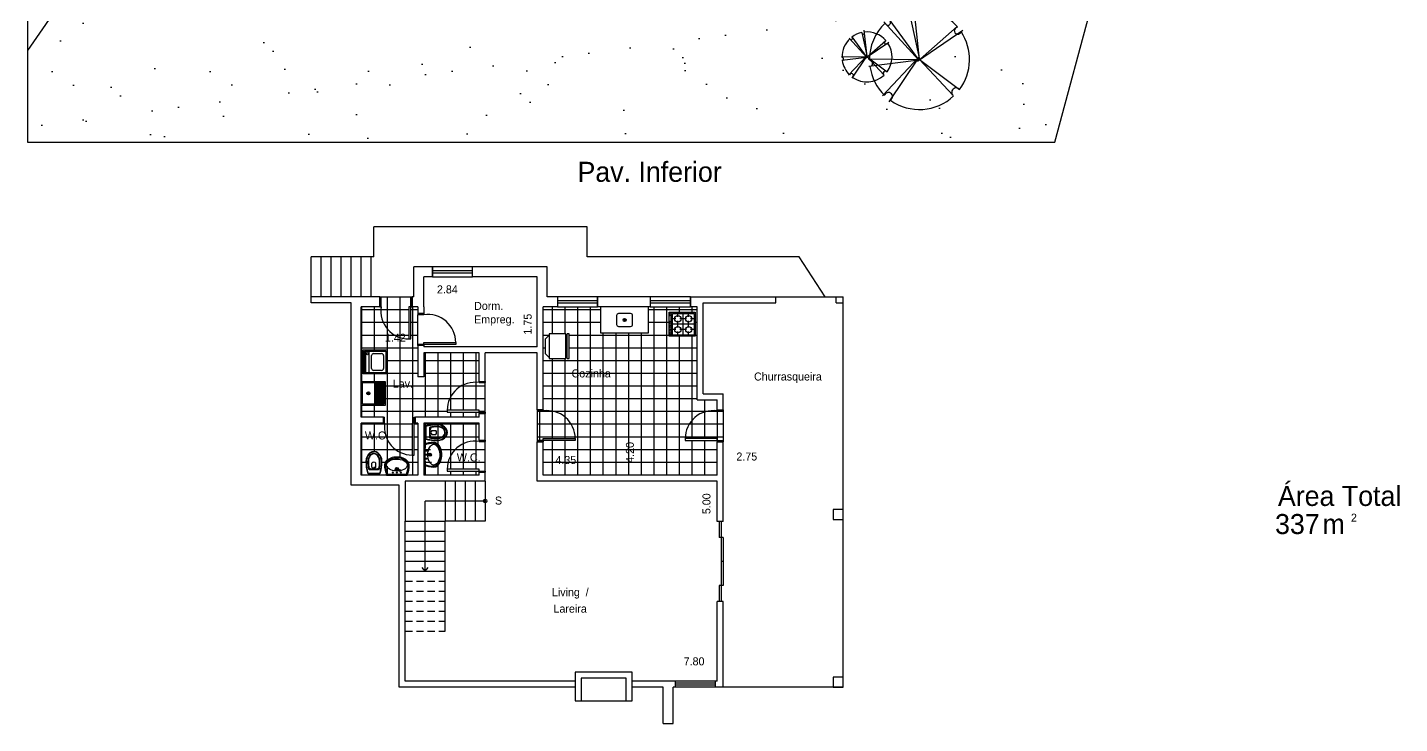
# Model space of a CAD drawing. Extents: x 3.5 to 37.8, y 0.9 to 50.5.
# Drawn here: x 3.54 to 37.84, y 0.91 to 18.3 of the extents above; entities that cross this region are included whole.
import ezdxf

# ---------------------------------------------------------------- set-up
doc = ezdxf.new("R2010")
doc.units = 0
doc.linetypes.add('ACAD_ISO02W100', pattern=[15, 12, -3])
doc.layers.get('0').update_dxf_attribs({"linetype": 'CONTINUOUS'})
doc.layers.get('DEFPOINTS').update_dxf_attribs({"linetype": 'CONTINUOUS'})
for name, color, linetype in [('ARV', 3, 'CONTINUOUS'), ('BLOCO', 5, 'CONTINUOUS'), ('BLOCOS', 5, 'CONTINUOUS'), ('CINZA', 8, 'CONTINUOUS'), ('HACHURA', 1, 'CONTINUOUS'), ('JARDIM', 3, 'CONTINUOUS'), ('PAREDE', 7, 'CONTINUOUS'), ('PONTILHADO', 8, 'ACAD_ISO02W100')]:
    doc.layers.add(name, color=color, linetype=linetype)
doc.styles.add('PADRÃO', font='', dxfattribs={"height": 0.2})
doc.styles.get('PADRÃO').set_extended_font_data('AvantGarde Bk BT')
doc.dimstyles.new('PADRÃOS', dxfattribs={"dimtxt": 0.15, "dimasz": 0.1, "dimexe": 1.25, "dimexo": 0.625, "dimgap": 0.1, "dimtad": 0, "dimjust": 1, "dimzin": 1, "dimdsep": 46, "dimtxsty": 'PADRÃO', "dimcen": 2.5, "dimse1": 1, "dimse2": 1, "dimsd1": 1, "dimsd2": 1, "dimclrt": 1, "dimadec": 0, "dimazin": 0, "dimtfac": 1, "dimtdec": 4, "dimtmove": 0, "dimatfit": 3, "dimfxl": 1, "dimtolj": 1, "dimtzin": 0, "dimarcsym": 0})
pattern_1 = [(0, (-127.47962, -120.51274), (0, 0.3175), []), (90, (-127.47962, -120.51274), (-0.3175, 2e-17), [])]

# ---------------------------------------------------------------- blocks, each defined once
blk = doc.blocks.new('J1')
at = {"layer": 'BLOCO'}
for p, q in [((0, 0.25), (0, 0)), ((1, 0.25), (0, 0.25)), ((1, 0.15), (0, 0.15)), ((0, 0.1), (1, 0.1)), ((0, 0), (1, 0)), ((1, 0), (1, 0.25))]:
    blk.add_line(p, q, dxfattribs=at)
blk = doc.blocks.new('P80E25')
at = {"layer": 'BLOCO', "ltscale": 0.015}
for p, q in [((0.03, 0.25), (0, 0.25)), ((0, 0.25), (0, 0)), ((0.8, 0), (0, 0)), ((0.03, 0.25), (0.03, 0)), ((0.8, 0.25), (0.77, 0.25)), ((0.77, 0.25), (0.77, 0)), ((0.8, 0.25), (0.8, 0))]:
    blk.add_line(p, q, dxfattribs=at)
at = {"layer": 'BLOCO'}
blk.add_lwpolyline([(0.03, 0.25), (0.08, 0.25), (0.08, 1.05), (0.03, 1.05)], close=True, dxfattribs=at)
at = {"layer": 'BLOCO', "ltscale": 0.015}
blk.add_arc((0.08, 0.352), 0.698, 351.5555, 90, dxfattribs=at)
blk = doc.blocks.new('P80D15')
at = {"layer": 'BLOCO', "ltscale": 0.015}
for p, q in [((0, 0.15), (0, 0)), ((0, 0.15), (0.03, 0.15)), ((0, 0), (0.03, 0)), ((0.03, 0.15), (0.03, 0)), ((0.77, 0.15), (0.77, 0)), ((0.77, 0.15), (0.8, 0.15)), ((0.77, 0), (0.8, 0)), ((0.8, 0.15), (0.8, 0))]:
    blk.add_line(p, q, dxfattribs=at)
at = {"layer": 'BLOCO'}
blk.add_lwpolyline([(0.77, 0.15), (0.72, 0.15), (0.72, 0.95), (0.77, 0.95)], close=True, dxfattribs=at)
at = {"layer": 'BLOCO', "ltscale": 0.015}
blk.add_arc((0.72, 0.252), 0.698, 90, 188.4445, dxfattribs=at)
blk = doc.blocks.new('P80E15')
at = {"layer": 'BLOCO', "ltscale": 0.015}
for p, q in [((0.03, 0.15), (0, 0.15)), ((0, 0.15), (0, 0)), ((0.03, 0), (0, 0)), ((0.03, 0.15), (0.03, 0)), ((0.8, 0.15), (0.77, 0.15)), ((0.77, 0.15), (0.77, 0)), ((0.8, 0), (0.77, 0)), ((0.8, 0.15), (0.8, 0))]:
    blk.add_line(p, q, dxfattribs=at)
at = {"layer": 'BLOCO'}
blk.add_lwpolyline([(0.03, 0.15), (0.08, 0.15), (0.08, 0.95), (0.03, 0.95)], close=True, dxfattribs=at)
at = {"layer": 'BLOCO', "ltscale": 0.015}
blk.add_arc((0.08, 0.252), 0.698, 351.5555, 90, dxfattribs=at)
blk = doc.blocks.new('VASOSAN')
at = {"layer": 'BLOCOS'}
for p, q in [((-0.145, 0.05), (0.145, 0.05)), ((-0.145, 0.04), (0.145, 0.04)), ((-0.116, 0.15), (0.116, 0.15)), ((-0.116, 0.14), (0.116, 0.14)), ((-0.05, 0.2), (-0.05, 0.3)), ((0.05, 0.2), (0.05, 0.3))]:
    blk.add_line(p, q, dxfattribs=at)
for centre, radius, start, end in [((-0.145, 0.06), 0.02, 195.5363, 270), ((-0.145, 0.06), 0.01, 195.5347, 270), ((-0.116, 0.16), 0.02, 189.3868, 270), ((-0.116, 0.16), 0.01, 189.3844, 270), ((0, 0.25), 0.0707, 44.9896, 134.9689), ((0, 0.25), 0.0707, 225.0311, 315.0104), ((0.116, 0.16), 0.01, 270, 350.5759), ((0.116, 0.16), 0.02, 270, 350.5771), ((0.145, 0.06), 0.01, 270, 344.4831), ((0.145, 0.06), 0.02, 270, 344.4637)]:
    blk.add_arc(centre, radius, start, end, dxfattribs=at)
for centre, major_axis, ratio, start_param, end_param in [((0, 0.34), (0, 0.25), 0.8, 4.712389, 7.853982), ((0, 0.34), (0, 0.5), 0.4, 1.570796, 2.178171), ((0, 0.2), (-0.132, 0), 0.380108, 0, 3.141593), ((0, 0.34), (0, 0.5), 0.4, 4.105014, 4.712389)]:
    blk.add_ellipse(centre, major_axis=major_axis, ratio=ratio, start_param=start_param, end_param=end_param, dxfattribs=at)
for points, knots in [([(0.19, 0.34), (0.19, 0.385), (0.18, 0.43), (0.128, 0.535), (0.067, 0.577), (-0.056, 0.582), (-0.118, 0.544), (-0.177, 0.44), (-0.19, 0.39), (-0.19, 0.34)], [4.712389, 4.712389, 4.712389, 4.712389, 5.268705, 5.268705, 6.251972, 6.251972, 7.235239, 7.235239, 7.853982, 7.853982, 7.853982, 7.853982]), ([(0.15, 0.34), (0.15, 0.379), (0.141, 0.418), (0.098, 0.505), (0.052, 0.537), (-0.036, 0.543), (-0.083, 0.519), (-0.137, 0.434), (-0.15, 0.387), (-0.15, 0.34)], [4.712389, 4.712389, 4.712389, 4.712389, 5.267304, 5.267304, 6.225165, 6.225165, 7.183027, 7.183027, 7.853982, 7.853982, 7.853982, 7.853982]), ([(0.14, 0.34), (0.14, 0.377), (0.131, 0.415), (0.086, 0.506), (0.035, 0.535), (-0.049, 0.525), (-0.088, 0.498), (-0.13, 0.419), (-0.14, 0.379), (-0.14, 0.34)], [4.712389, 4.712389, 4.712389, 4.712389, 5.266985, 5.266985, 6.376176, 6.376176, 7.268653, 7.268653, 7.853982, 7.853982, 7.853982, 7.853982]), ([(-0.19, 0.34), (-0.19, 0.263), (-0.183, 0.186), (-0.165, 0.096), (-0.16, 0.076), (-0.155, 0.057)], [1.5707963, 1.5707963, 1.5707963, 1.5707963, 2.0374558, 2.0374558, 2.1781714, 2.1781714, 2.1781714, 2.1781714]), ([(0.126, 0.158), (0.13, 0.188), (0.134, 0.22), (0.139, 0.281), (0.14, 0.31), (0.14, 0.34)], [4.3194242, 4.3194242, 4.3194242, 4.3194242, 4.5261468, 4.5261468, 4.712389, 4.712389, 4.712389, 4.712389]), ([(0.135, 0.157), (0.141, 0.188), (0.145, 0.222), (0.149, 0.283), (0.15, 0.312), (0.15, 0.34)], [4.3194149, 4.3194149, 4.3194149, 4.3194149, 4.5352774, 4.5352774, 4.712389, 4.712389, 4.712389, 4.712389]), ([(0.155, 0.057), (0.171, 0.118), (0.183, 0.188), (0.189, 0.287), (0.19, 0.314), (0.19, 0.34)], [4.1050166, 4.1050166, 4.1050166, 4.1050166, 4.5531772, 4.5531772, 4.712389, 4.712389, 4.712389, 4.712389])]:
    blk.add_open_spline(points, degree=3, knots=knots, dxfattribs=at)
for points in [[(-0.15, 0.34), (-0.15, 0.277), (-0.145, 0.214), (-0.135, 0.157)], [(-0.14, 0.34), (-0.14, 0.278), (-0.135, 0.215), (-0.126, 0.158)]]:
    blk.add_open_spline(points, degree=3, dxfattribs=at)
blk = doc.blocks.new('LAVAT')
at = {"layer": 'BLOCOS'}
for p, q in [((-0.257, 0), (0.257, 0)), ((-0.241, 0.025), (0.241, 0.025))]:
    blk.add_line(p, q, dxfattribs=at)
for centre, radius in [((-0.1, 0.065), 0.015), ((0, 0.15), 0.04), ((0, 0.15), 0.02), ((0, 0.065), 0.015), ((0.1, 0.065), 0.015)]:
    blk.add_circle(centre, radius, dxfattribs=at)
for centre, radius, start, end in [((0.31, 0.25), 0.62, 180, 203.78), ((0.31, 0.25), 0.595, 180, 202.2114), ((-0.31, 0.25), 0.595, 337.7886, 360), ((-0.31, 0.25), 0.62, 336.22, 0)]:
    blk.add_arc(centre, radius, start, end, dxfattribs=at)
blk.add_ellipse((0, 0.25), major_axis=(0.31, 0), ratio=0.645161, start_param=0, end_param=3.141593, dxfattribs=at)
for points, knots in [([(0.285, 0.25), (0.285, 0.3), (0.245, 0.354), (0.101, 0.423), (0, 0.434), (-0.174, 0.399), (-0.244, 0.353), (-0.28, 0.286), (-0.285, 0.268), (-0.285, 0.25)], [0, 0, 0, 0, 0.936148, 0.936148, 1.872296, 1.872296, 2.808445, 2.808445, 3.139385, 3.139385, 3.139385, 3.139385]), ([(0.26, 0.25), (0.26, 0.278), (0.242, 0.313), (0.164, 0.37), (0.103, 0.392), (-0.029, 0.404), (-0.098, 0.394), (-0.203, 0.348), (-0.24, 0.314), (-0.266, 0.253), (-0.263, 0.224), (-0.216, 0.162), (-0.168, 0.131), (-0.048, 0.098), (0.023, 0.096), (0.148, 0.123), (0.201, 0.15), (0.251, 0.205), (0.26, 0.229), (0.26, 0.25)], [0, 0, 0, 0, 0.718092, 0.718092, 1.436184, 1.436184, 2.154275, 2.154275, 2.872367, 2.872367, 3.590459, 3.590459, 4.308551, 4.308551, 5.026643, 5.026643, 5.744734, 5.744734, 6.283185, 6.283185, 6.283185, 6.283185])]:
    blk.add_open_spline(points, degree=3, knots=knots, dxfattribs=at)
blk = doc.blocks.new('FOGÃO4B')
at = {"layer": 'BLOCOS'}
for p, q in [((-0.3, 0.7), (0.3, 0.7)), ((-0.3, 0.05), (-0.3, 0.7)), ((0.3, 0.7), (0.3, 0.05)), ((-0.3, 0.65), (0.3, 0.65)), ((-0.27, 0.62), (0.27, 0.62)), ((-0.27, 0.08), (-0.27, 0.62)), ((-0.27, 0.485), (-0.185, 0.485)), ((-0.27, 0.35), (0.27, 0.35)), ((-0.135, 0.535), (-0.135, 0.62)), ((-0.135, 0.265), (-0.135, 0.435)), ((-0.085, 0.485), (0.085, 0.485)), ((0, 0.08), (0, 0.62)), ((0.135, 0.535), (0.135, 0.62)), ((0.135, 0.265), (0.135, 0.435)), ((0.185, 0.485), (0.27, 0.485)), ((0.27, 0.62), (0.27, 0.08)), ((0.3, 0.05), (-0.3, 0.05)), ((-0.27, 0.215), (-0.185, 0.215)), ((0.27, 0.08), (-0.27, 0.08)), ((-0.135, 0.08), (-0.135, 0.165)), ((-0.085, 0.215), (0.085, 0.215)), ((0.135, 0.08), (0.135, 0.165)), ((0.185, 0.215), (0.27, 0.215))]:
    blk.add_line(p, q, dxfattribs=at)
for centre in [(-0.135, 0.485), (0.135, 0.485), (-0.135, 0.215), (0.135, 0.215)]:
    blk.add_circle(centre, 0.08, dxfattribs=at)
for centre in [(-0.24, 0.675), (-0.144, 0.675), (-0.048, 0.675), (0.048, 0.675), (0.24, 0.675)]:
    blk.add_ellipse(centre, major_axis=(-0.03, 0), ratio=0.5, dxfattribs=at)
blk = doc.blocks.new('GELAD')
at = {"layer": 'BLOCOS'}
for p, q in [((0.31, 0.65), (-0.31, 0.65)), ((-0.31, 0.65), (-0.31, 0.6)), ((0.31, 0.6), (-0.31, 0.6)), ((0.31, 0.57), (-0.31, 0.57)), ((-0.31, 0.57), (-0.31, 0.15)), ((-0.28, 0.6), (-0.28, 0.57)), ((0.28, 0.57), (0.28, 0.6)), ((0.31, 0.6), (0.31, 0.65)), ((0.31, 0.15), (0.31, 0.57)), ((-0.31, 0.15), (0.31, 0.15)), ((-0.18, 0.05), (-0.28, 0.15)), ((-0.18, 0.05), (0.18, 0.05)), ((0.18, 0.05), (0.28, 0.15))]:
    blk.add_line(p, q, dxfattribs=at)
blk = doc.blocks.new('PIA')
at = {"layer": 'BLOCOS'}
blk.add_lwpolyline([(-0.6, 0), (0.6, 0), (0.6, 0.65), (-0.6, 0.65)], close=True, dxfattribs=at)
blk.add_lwpolyline([(-0.15, 0.165), (0.15, 0.165, 0.414214), (0.2, 0.215), (0.2, 0.435, 0.414214), (0.15, 0.485), (-0.15, 0.485, 0.414214), (-0.2, 0.435), (-0.2, 0.215, 0.414214)], format="xyb", close=True, dxfattribs=at)
for radius in [0.04, 0.02]:
    blk.add_circle((0, 0.325), radius, dxfattribs=at)
blk = doc.blocks.new('TANQUE')
at = {"layer": 'BLOCOS'}
for p, q in [((-0.3, 0.6), (0.3, 0.6)), ((-0.3, 0), (-0.3, 0.6)), ((-0.27, 0.57), (0.27, 0.57)), ((-0.27, 0.03), (-0.27, 0.57)), ((-0.27, 0.54), (0.27, 0.54)), ((-0.27, 0.51), (0.27, 0.51)), ((-0.27, 0.48), (0.27, 0.48)), ((-0.27, 0.45), (0.27, 0.45)), ((-0.27, 0.42), (0.27, 0.42)), ((-0.27, 0.39), (0.27, 0.39)), ((-0.27, 0.36), (0.27, 0.36)), ((0.27, 0.57), (0.27, 0.03)), ((0.3, 0.6), (0.3, 0)), ((0.3, 0), (-0.3, 0)), ((-0.27, 0.33), (0.27, 0.33)), ((0.27, 0.03), (-0.27, 0.03))]:
    blk.add_line(p, q, dxfattribs=at)
for radius in [0.04, 0.02]:
    blk.add_circle((0, 0.18), radius, dxfattribs=at)
blk = doc.blocks.new('MÁQUINA')
at = {"layer": 'BLOCOS'}
for p, q in [((-0.3, 0.65), (0.3, 0.65)), ((-0.3, 0.05), (-0.3, 0.65)), ((-0.27, 0.62), (0.27, 0.62)), ((-0.27, 0.08), (-0.27, 0.62)), ((-0.21, 0.31), (-0.21, 0.51)), ((-0.16, 0.56), (0.16, 0.56)), ((0.21, 0.51), (0.21, 0.31)), ((0.27, 0.62), (0.27, 0.08)), ((0.3, 0.65), (0.3, 0.05)), ((0.3, 0.05), (-0.3, 0.05)), ((0.27, 0.2), (-0.27, 0.2)), ((0.27, 0.12), (-0.27, 0.12)), ((0.27, 0.08), (-0.27, 0.08)), ((0.16, 0.26), (-0.16, 0.26))]:
    blk.add_line(p, q, dxfattribs=at)
for centre, start, end in [((-0.16, 0.51), 90, 180), ((0.16, 0.51), 360, 90), ((-0.16, 0.31), 180, 270), ((0.16, 0.31), 270, 360)]:
    blk.add_arc(centre, 0.05, start, end, dxfattribs=at)
blk.add_ellipse((-0.208, 0.161), major_axis=(-0.0301, 0), ratio=0.716981, dxfattribs=at)
blk = doc.blocks.new('*D54')
at = {"layer": 'DEFPOINTS', "color": 0, "linetype": 'ByBlock', "ltscale": 0.015}
for p in [(140.928, 132.578), (143.763, 132.578), (143.763, 132.266)]:
    blk.add_point(p, dxfattribs=at)
at = {"color": 1, "linetype": 'ByBlock', "ltscale": 0.015, "insert": (141.517, 132.266), "char_height": 0.2, "attachment_point": 5, "style": 'PADRÃO'}
blk.add_mtext('\\A1;2.84', dxfattribs=at)
blk = doc.blocks.new('*D55')
at = {"layer": 'DEFPOINTS', "color": 0, "linetype": 'ByBlock', "ltscale": 0.015}
for p in [(143.526, 132.578), (143.763, 132.578), (143.763, 130.828)]:
    blk.add_point(p, dxfattribs=at)
at = {"color": 1, "linetype": 'ByBlock', "ltscale": 0.015, "insert": (143.526, 131.4), "char_height": 0.2, "attachment_point": 5, "rotation": 90, "style": 'PADRÃO'}
blk.add_mtext('\\A1;1.75', dxfattribs=at)
blk = doc.blocks.new('*D56')
at = {"layer": 'DEFPOINTS', "color": 0, "linetype": 'ByBlock', "ltscale": 0.015}
for p in [(139.363, 131.828), (139.363, 131.061), (140.778, 130.078)]:
    blk.add_point(p, dxfattribs=at)
at = {"color": 1, "linetype": 'ByBlock', "ltscale": 0.015, "insert": (140.217, 131.061), "char_height": 0.2, "attachment_point": 5, "style": 'PADRÃO'}
blk.add_mtext('\\A1;1.42', dxfattribs=at)
blk = doc.blocks.new('*D57')
at = {"layer": 'DEFPOINTS', "color": 0, "linetype": 'ByBlock', "ltscale": 0.015}
for p in [(148.263, 128.005), (143.913, 127.628), (148.263, 127.628)]:
    blk.add_point(p, dxfattribs=at)
at = {"color": 1, "linetype": 'ByBlock', "ltscale": 0.015, "insert": (144.479, 128.005), "char_height": 0.2, "attachment_point": 5, "style": 'PADRÃO'}
blk.add_mtext('\\A1;4.35', dxfattribs=at)
blk = doc.blocks.new('*D58')
at = {"layer": 'DEFPOINTS', "color": 0, "linetype": 'ByBlock', "ltscale": 0.015}
for p in [(143.913, 131.828), (146.082, 131.828), (143.913, 127.628)]:
    blk.add_point(p, dxfattribs=at)
at = {"color": 1, "linetype": 'ByBlock', "ltscale": 0.015, "insert": (146.082, 128.195), "char_height": 0.2, "attachment_point": 5, "rotation": 90, "style": 'PADRÃO'}
blk.add_mtext('\\A1;4.20', dxfattribs=at)
blk = doc.blocks.new('*D59')
at = {"layer": 'DEFPOINTS', "color": 0, "linetype": 'ByBlock', "ltscale": 0.015}
for p in [(148.413, 128.461), (151.163, 128.091), (151.163, 126.767)]:
    blk.add_point(p, dxfattribs=at)
at = {"color": 1, "linetype": 'ByBlock', "ltscale": 0.015, "insert": (149.002, 128.091), "char_height": 0.2, "attachment_point": 5, "style": 'PADRÃO'}
blk.add_mtext('\\A1;2.75', dxfattribs=at)
blk = doc.blocks.new('*D60')
at = {"layer": 'DEFPOINTS', "color": 0, "linetype": 'ByBlock', "ltscale": 0.015}
for p in [(148.263, 127.478), (147.995, 122.478), (148.21, 122.478)]:
    blk.add_point(p, dxfattribs=at)
at = {"color": 1, "linetype": 'ByBlock', "ltscale": 0.015, "insert": (147.995, 126.912), "char_height": 0.2, "attachment_point": 5, "rotation": 90, "style": 'PADRÃO'}
blk.add_mtext('\\A1;5.00', dxfattribs=at)
blk = doc.blocks.new('*D61')
at = {"layer": 'DEFPOINTS', "color": 0, "linetype": 'ByBlock', "ltscale": 0.015}
for p in [(140.463, 122.973), (140.463, 122.478), (148.263, 122.478)]:
    blk.add_point(p, dxfattribs=at)
at = {"color": 1, "linetype": 'ByBlock', "ltscale": 0.015, "insert": (147.684, 122.973), "char_height": 0.2, "attachment_point": 5, "style": 'PADRÃO'}
blk.add_mtext('\\A1;7.80', dxfattribs=at)
blk = doc.blocks.new('BOLA')
at = {"layer": 'PAREDE', "ltscale": 0.015}
blk.add_circle((0, 0), 0.0437, dxfattribs=at)
blk = doc.blocks.new('SETA')
at = {"layer": 'PAREDE', "ltscale": 0.015}
for q in [(-0.073, -0.091), (0.073, -0.091)]:
    blk.add_line((0, 0), q, dxfattribs=at)
blk = doc.blocks.new('A_03')
at = {"layer": 'ARV'}
for p, q in [((-0.032, 0.054), (-0.102, 0.726)), ((-0.04, 0.044), (-0.476, 0.526)), ((-0.413, 0.556), (-0.04, 0.044)), ((-0.164, 0.667), (-0.032, 0.054)), ((-0.057, 0.029), (0.441, 0.467)), ((0.512, 0.415), (-0.057, 0.029)), ((-0.04, 0.051), (-0.672, 0.059)), ((-0.663, -0.03), (-0.04, 0.051)), ((-0.494, -0.401), (-0.04, 0.081)), ((-0.04, 0.081), (-0.413, -0.475)), ((-0.032, 0.054), (0.468, -0.32)), ((0.388, -0.394), (-0.032, 0.054))]:
    blk.add_line(p, q, dxfattribs=at)
for centre, radius, start, end in [((-0.427, 0.516), 0.0334, 201.2821, 48.2736), ((-0.032, 0.054), 0.625, 102.158, 127.2526), ((-0.127, 0.664), 0.037, 175.6543, 19.6938), ((-0.032, 0.054), 0.625, 41.0541, 95.5311), ((-0.032, 0.054), 0.625, 133.2426, 180.9743), ((0.446, 0.414), 0.0427, 89.2094, 344.6286), ((-0.032, 0.054), 0.625, 323.2022, 33.8211), ((-0.655, 0.006), 0.0378, 285.6846, 88.001), ((-0.032, 0.054), 0.625, 187.876, 225.8833), ((0.426, -0.355), 0.0546, 40.7148, 224.88), ((-0.419, -0.408), 0.0497, 310.6567, 163.4448), ((-0.032, 0.054), 0.625, 234.6715, 313.133)]:
    blk.add_arc(centre, radius, start, end, dxfattribs=at)
blk = doc.blocks.new('AREA')
at = {"layer": 'HACHURA', "ltscale": 0.1, "style": 'PADRÃO'}
for s, p in [('Área Total', (-2.498, 0.433)), ('m', (-1.384, -0.269))]:
    blk.add_text(s, height=0.5, dxfattribs=at).set_placement(p)
at = {"layer": 'HACHURA', "ltscale": 0.015, "style": 'PADRÃO'}
blk.add_text('2', height=0.2, dxfattribs=at).set_placement((-0.673, 0.04))
blk.add_attdef('100', (-2.57, -0.269), '', height=0.5, dxfattribs=at)

msp = doc.modelspace()

# ---------------------------------------------------------------- hatches: boundary and pattern name
at = {"layer": 'HACHURA', "ltscale": 0.015}
h = msp.add_hatch(dxfattribs=at)
h.set_pattern_fill('NET', color=256, scale=0.1, style=0)
h.set_pattern_definition(pattern_1)
h.paths.add_polyline_path([(14.833, 9.426), (14.833, 9.456), (14.833, 10.166), (13.448, 10.166), (13.448, 9.566), (13.298, 9.566), (13.298, 10.349), (13.298, 11.119), (13.298, 11.149), (13.298, 11.316), (13.154, 11.316), (13.124, 11.316), (13.124, 10.516), (13.074, 10.516, -0.45807), (12.384, 11.316), (12.354, 11.316), (11.883, 11.316), (11.883, 9.457), (12.483, 9.457), (12.483, 8.857), (11.883, 8.857), (11.883, 8.566), (12.44, 8.566), (12.47, 8.566), (12.47, 8.416, 0.45807), (13.16, 7.616), (13.16, 8.416), (13.21, 8.416), (13.21, 8.566), (13.24, 8.566), (14.833, 8.566), (14.833, 8.656), (14.833, 8.686), (14.033, 8.686), (14.033, 8.736, -0.45807)])
h.paths.add_polyline_path([(12.533, 9.642), (11.933, 9.642), (11.933, 10.242), (12.533, 10.242)], flags=16)
edge = h.paths.add_edge_path(flags=0)
edge.add_ellipse((12.044, 10.15), major_axis=(0, 0.0301), ratio=0.716981, start_angle=0, end_angle=360)
h.paths.add_polyline_path([(13.074, 11.316), (13.124, 11.316), (13.124, 11.566), (12.384, 11.566), (12.384, 11.316, 0.45807), (13.074, 10.516)])
h.paths.add_polyline_path([(14.983, 9.426), (14.833, 9.426, 0.45807), (14.033, 8.736), (14.833, 8.736), (14.833, 8.686), (14.983, 8.686)])
edge = h.paths.add_edge_path()
edge.add_line((14.833, 8.416), (13.448, 8.416))
edge.add_line((13.448, 8.416), (13.448, 7.882))
edge.add_arc((13.698, 7.314), 0.62, 90, 113.78, ccw=False)
edge.add_ellipse((13.698, 7.624), major_axis=(0, -0.31), ratio=0.645161, start_angle=0, end_angle=180, ccw=False)
edge.add_arc((13.698, 7.934), 0.62, 246.22, 270, ccw=False)
edge.add_line((13.448, 7.367), (13.448, 7.116))
edge.add_line((13.448, 7.116), (14.833, 7.116))
edge.add_line((14.833, 7.116), (14.833, 7.186))
edge.add_line((14.833, 7.186), (14.833, 7.216))
edge.add_line((14.833, 7.216), (14.033, 7.216))
edge.add_line((14.033, 7.216), (14.033, 7.266))
edge.add_arc((14.731, 7.266), 0.698, 81.5555, 180, ccw=False)
edge.add_line((14.833, 7.956), (14.833, 7.986))
edge.add_line((14.833, 7.986), (14.833, 8.416))
edge = h.paths.add_edge_path()
edge.add_line((12.47, 8.416), (12.44, 8.416))
edge.add_line((12.44, 8.416), (11.883, 8.416))
edge.add_line((11.883, 8.416), (11.883, 7.116))
edge.add_line((11.883, 7.116), (12.519, 7.116))
edge.add_arc((13.086, 7.366), 0.62, 180, 203.78, ccw=False)
edge.add_ellipse((12.776, 7.366), major_axis=(0.31, 0), ratio=0.645161, start_angle=0, end_angle=180, ccw=False)
edge.add_arc((12.466, 7.366), 0.62, 336.22, 360, ccw=False)
edge.add_line((13.033, 7.116), (13.298, 7.116))
edge.add_line((13.298, 7.116), (13.298, 8.416))
edge.add_line((13.298, 8.416), (13.24, 8.416))
edge.add_line((13.24, 8.416), (13.21, 8.416))
edge.add_line((13.21, 8.416), (13.21, 7.616))
edge.add_line((13.21, 7.616), (13.16, 7.616))
edge.add_arc((13.16, 8.313), 0.698, 171.5555, 270, ccw=False)
edge = h.paths.add_edge_path(flags=16)
edge.add_ellipse((12.203, 7.456), major_axis=(0, 0.25), ratio=0.8, start_angle=270, end_angle=450, ccw=False)
edge.add_ellipse((12.203, 7.456), major_axis=(0, 0.5), ratio=0.4, start_angle=235.2, end_angle=270, ccw=False)
edge.add_arc((12.348, 7.176), 0.02, 270, 348.1773, ccw=False)
edge.add_line((12.348, 7.156), (12.058, 7.156))
edge.add_arc((12.058, 7.176), 0.02, 191.8227, 270, ccw=False)
edge.add_ellipse((12.203, 7.456), major_axis=(0, 0.5), ratio=0.4, start_angle=90, end_angle=124.8, ccw=False)
h.paths.add_polyline_path([(14.983, 7.956), (14.833, 7.956, 0.45807), (14.033, 7.266), (14.833, 7.266), (14.833, 7.216), (14.983, 7.216)])
h.paths.add_polyline_path([(12.427, 10.701), (13.048, 10.701), (13.048, 10.396), (12.427, 10.396)], flags=25)
h.paths.add_polyline_path([(11.92, 7.949), (12.632, 7.949), (12.632, 8.261), (11.92, 8.261)], flags=25)
h.paths.add_polyline_path([(12.606, 9.245), (13.237, 9.245), (13.237, 9.551), (12.606, 9.551)], flags=24)
h.paths.add_polyline_path([(14.218, 7.4), (14.93, 7.4), (14.93, 7.712), (14.218, 7.712)], flags=24)
h = msp.add_hatch(dxfattribs=at)
h.set_pattern_fill('NET', color=256, scale=0.1, style=0)
h.set_pattern_definition(pattern_1)
h.paths.add_polyline_path([(16.433, 8.718), (16.283, 8.718), (16.283, 7.978), (16.433, 7.978), (16.433, 8.028), (17.233, 8.028, 0.45807)])
h.paths.add_polyline_path([(20.783, 8.718), (20.783, 8.748), (20.783, 8.992), (20.283, 8.992), (20.283, 11.316), (20.111, 11.316), (19.111, 11.316), (19.068, 11.316), (19.068, 10.666), (17.868, 10.666), (17.868, 11.316), (17.794, 11.316), (16.794, 11.316), (16.433, 11.316), (16.433, 8.748), (16.433, 8.718, -0.45807), (17.233, 8.028), (17.233, 7.978), (16.433, 7.978), (16.433, 7.948), (16.433, 7.116), (20.783, 7.116), (20.783, 7.948), (20.783, 7.978), (19.983, 7.978), (19.983, 8.028, -0.45807)])
h.paths.add_polyline_path([(17.083, 10.025), (17.033, 10.025), (17.033, 10.055), (17.003, 10.055), (17.003, 10.025), (16.583, 10.025), (16.583, 10.055), (16.483, 10.155), (16.483, 10.515), (16.583, 10.615), (16.583, 10.645), (17.003, 10.645), (17.003, 10.615), (17.033, 10.615), (17.033, 10.645), (17.083, 10.645)], flags=16)
h.paths.add_polyline_path([(19.583, 10.584), (19.583, 11.184), (20.233, 11.184), (20.233, 10.584)], flags=16)
h.paths.add_polyline_path([(20.933, 8.718), (20.783, 8.718, 0.45807), (19.983, 8.028), (20.783, 8.028), (20.783, 7.978), (20.933, 7.978)])
h.paths.add_polyline_path([(16.683, 7.646), (17.316, 7.646), (17.316, 7.338), (16.683, 7.338)], flags=24)
h.paths.add_polyline_path([(18.448, 7.366), (18.448, 7.998), (18.756, 7.998), (18.756, 7.366)], flags=24)
h.paths.add_polyline_path([(17.098, 9.499), (18.216, 9.499), (18.216, 9.811), (17.098, 9.811)], flags=24)
at = {"layer": 'JARDIM', "ltscale": 0.015}
h = msp.add_hatch(dxfattribs=at)
h.set_pattern_fill('AR-SAND', color=256, scale=0.05, style=0)
h.set_pattern_definition([(37.5, (-127.1254, -123.0593), (-0.080002, 2.447066), [0, -1.9304, 0, -2.159, 0, -2.06375]), (7.5, (-127.1254, -123.0593), (2.247616, 3.584126), [0, -1.0414, 0, -1.7399, 0, -0.66675]), (327.5, (-128.6875, -123.0593), (3.954962, 0.007186), [0, -0.635, 0, -2.286, 0, -2.9845]), (317.5, (-128.6875, -123.0593), (3.81778, 1.114647), [0, -0.3175, 0, -1.4986, 0, -1.7145])])
h.paths.add_polyline_path([(20.113, 22.948), (20.113, 19.296), (19.83, 19.296), (18.83, 19.296), (17.005, 19.296), (16.005, 19.296), (14.685, 19.296), (13.685, 19.296), (11.713, 19.296), (11.713, 18.546), (11.316, 18.546), (10.916, 18.546), (9.913, 18.546), (9.913, 19.193), (4.575, 19.224), (3.542, 17.725), (3.542, 15.437), (29.222, 15.437), (35.042, 37.107), (3.542, 37.107), (3.542, 20.271, -0.223726), (8.194, 24.007), (8.194, 28.976), (8.913, 28.976), (8.913, 34.576), (12.628, 34.576), (12.628, 35.326), (17.963, 35.326), (17.963, 34.576), (20.113, 34.576), (25.363, 34.576), (25.363, 22.948)])
h.paths.add_polyline_path([(24.526, 17.563), (24.523, 17.593), (24.52, 17.59)], flags=0)
h.paths.add_polyline_path([(25.163, 16.571), (25.106, 16.486, 0.00023), (25.106, 16.485, 0.277622)], flags=16)
h.paths.add_polyline_path([(24.189, 17.098), (24.16, 17.056, 0.00023), (24.161, 17.055, 0.277622)], flags=16)
h.paths.add_polyline_path([(23.901, 17.567), (24.512, 17.559), (24.12, 17.992, -0.249412), (24.099, 18.016), (24.098, 18.018, 0.205008)], flags=16)
h.paths.add_polyline_path([(24.394, 18.173, 1.209451), (24.466, 18.185, -0.247078), (25.005, 17.964, 1.028456), (25.006, 17.879), (25.043, 17.904, 0.038636), (25.045, 17.91, -0.318335), (25.027, 17.188, 0.003027), (25.026, 17.189), (25.007, 17.203, 0.807593), (24.944, 17.117), (24.946, 17.114, -0.015246), (24.944, 17.117), (24.531, 17.557), (24.501, 17.537), (24.519, 17.552), (24.514, 17.559), (23.922, 17.481, -0.192451), (23.894, 17.478), (24.514, 17.559), (24.148, 18.06, -0.109808)], flags=16)
h.paths.add_polyline_path([(27.289, 19.046), (27.286, 19.077), (27.283, 19.074)], flags=16)
h.paths.add_polyline_path([(26.952, 18.581), (26.923, 18.539, 0.00023), (26.924, 18.539, 0.277622)], flags=16)
h.paths.add_polyline_path([(30.513, 34.364), (30.5, 34.362, 0.08723), (30.513, 34.361, -0.001072)], flags=16)
h.paths.add_polyline_path([(30.795, 33.983), (30.767, 33.941, 0.00023), (30.767, 33.94, 0.277622)], flags=0)
h.paths.add_polyline_path([(30.448, 33.449), (31.628, 33.435), (31.649, 33.457), (30.923, 34.26), (30.687, 34.009, -0.03838), (30.625, 34.082, 0.133917)], flags=0)
h.paths.add_polyline_path([(30.677, 35.461), (31.857, 35.447), (31.878, 35.469), (31.115, 36.312, -0.249412), (31.073, 36.359), (31.07, 36.362, 0.205008)], flags=16)
h.paths.add_polyline_path([(30.448, 33.449), (31.628, 33.435), (31.649, 33.457), (30.886, 34.3, -0.249412), (30.844, 34.347), (30.841, 34.35, 0.205008)], flags=16)
h.paths.add_polyline_path([(7.879, 24.003), (7.574, 24.003), (7.574, 26.445), (7.879, 26.445)], flags=16)
h.paths.add_polyline_path([(30.507, 34.452), (30.956, 34.446, -0.024093), (31.056, 34.513), (30.726, 34.877, -0.249412), (30.705, 34.901), (30.704, 34.902, 0.205008)], flags=16)
h.paths.add_polyline_path([(7.279, 24.003), (6.974, 24.003), (6.974, 26.445), (7.279, 26.445)], flags=16)
h.paths.add_polyline_path([(7.879, 26.532), (7.574, 26.532), (7.574, 28.973), (7.879, 28.973)], flags=16)
h.paths.add_polyline_path([(6.679, 24.003), (6.374, 24.003), (6.374, 26.445), (6.679, 26.445)], flags=16)
h.paths.add_polyline_path([(7.279, 26.532), (6.974, 26.532), (6.974, 28.973), (7.279, 28.973)], flags=16)
h.paths.add_polyline_path([(6.079, 24.003), (5.774, 24.003), (5.774, 26.445), (6.079, 26.445)], flags=16)
h.paths.add_polyline_path([(6.679, 26.532), (6.374, 26.532), (6.374, 28.973), (6.679, 28.973)], flags=16)
h.paths.add_polyline_path([(5.479, 24.003), (5.174, 24.003), (5.174, 26.445), (5.479, 26.445)], flags=16)
h.paths.add_polyline_path([(6.079, 26.532), (5.774, 26.532), (5.774, 28.973), (6.079, 28.973)], flags=16)
h.paths.add_polyline_path([(4.879, 24.003), (4.574, 24.003), (4.574, 26.445), (4.879, 26.445)], flags=16)
h.paths.add_polyline_path([(5.479, 26.532), (5.174, 26.532), (5.174, 28.973), (5.479, 28.973)], flags=16)
h.paths.add_polyline_path([(4.279, 24.003), (3.974, 24.003), (3.974, 26.445), (4.279, 26.445)], flags=16)
h.paths.add_polyline_path([(4.879, 26.532), (4.574, 26.532), (4.574, 28.973), (4.879, 28.973)], flags=16)
h.paths.add_polyline_path([(4.279, 26.532), (3.974, 26.532), (3.974, 28.973), (4.279, 28.973)], flags=16)
h.paths.add_polyline_path([(5.826, 34.387), (5.769, 34.302, 0.00023), (5.77, 34.301, 0.277622)], flags=16)
h.paths.add_polyline_path([(4.868, 34.248), (4.839, 34.205, 0.00023), (4.84, 34.205, 0.277622)], flags=16)
h.paths.add_polyline_path([(4.585, 34.629), (4.573, 34.627, 0.08723), (4.586, 34.626, -0.001072)], flags=16)
h.paths.add_polyline_path([(5.205, 34.712), (5.202, 34.743), (5.199, 34.74)], flags=16)

# ---------------------------------------------------------------- linework, layer by layer
at = {"layer": 'BLOCO', "ltscale": 0.015}
for p, q in [((20.833, 5.954), (20.833, 5.554)), ((20.883, 5.954), (20.883, 3.954)), ((20.933, 5.554), (20.833, 5.554)), ((20.933, 5.554), (20.933, 4.354)), ((20.933, 4.954), (20.883, 4.954)), ((20.933, 4.354), (20.833, 4.354)), ((20.833, 4.354), (20.833, 3.954)), ((20.73, 1.966), (19.73, 1.966)), ((20.73, 1.916), (19.73, 1.916)), ((20.73, 1.866), (19.73, 1.866)), ((20.73, 1.816), (19.73, 1.816))]:
    msp.add_line(p, q, dxfattribs=at)
at = {"layer": 'CINZA', "ltscale": 0.015}
for p, q in [((5.606, 20.72), (3.542, 17.725)), ((17.533, 13.316), (12.198, 13.316)), ((12.198, 12.566), (12.198, 13.316)), ((17.533, 12.566), (17.533, 13.316)), ((12.198, 12.566), (10.633, 12.566)), ((10.633, 11.416), (10.633, 12.566)), ((10.883, 11.566), (10.883, 12.566)), ((11.133, 11.566), (11.133, 12.566)), ((11.383, 11.566), (11.383, 12.566)), ((11.633, 11.566), (11.633, 12.566)), ((11.883, 11.566), (11.883, 12.566)), ((12.133, 11.566), (12.133, 12.566)), ((22.83, 12.566), (17.533, 12.566)), ((23.484, 11.566), (22.83, 12.566))]:
    msp.add_line(p, q, dxfattribs=at)
at = {"layer": 'HACHURA', "ltscale": 0.015}
for p, q in [((13.298, 10.349), (13.298, 11.119)), ((14.983, 8.686), (14.983, 9.426)), ((16.283, 8.718), (16.283, 7.948)), ((20.933, 8.718), (20.933, 7.948)), ((14.983, 7.216), (14.983, 7.986))]:
    msp.add_line(p, q, dxfattribs=at)
at = {"layer": 'PAREDE', "ltscale": 0.015}
for p, q in [((3.542, 37.107), (3.542, 15.437)), ((29.222, 15.437), (35.042, 37.107)), ((3.542, 15.437), (29.222, 15.437)), ((13.198, 11.566), (13.198, 12.316)), ((13.664, 12.316), (13.198, 12.316)), ((13.448, 11.316), (13.448, 12.066)), ((13.664, 12.066), (13.448, 12.066)), ((13.664, 12.066), (13.664, 12.316)), ((16.533, 12.316), (14.664, 12.316)), ((14.664, 12.066), (14.664, 12.316)), ((16.283, 12.066), (14.664, 12.066)), ((16.283, 12.066), (14.983, 12.066)), ((16.283, 11.316), (16.283, 12.066)), ((16.533, 11.566), (16.533, 12.316)), ((11.633, 11.566), (10.633, 11.566)), ((11.633, 11.416), (10.633, 11.416)), ((12.354, 11.566), (11.633, 11.566)), ((11.633, 6.866), (11.633, 11.416)), ((12.354, 11.566), (12.354, 11.316)), ((13.198, 11.566), (13.154, 11.566)), ((13.154, 11.566), (13.154, 11.316)), ((16.794, 11.566), (16.533, 11.566)), ((16.794, 11.566), (16.794, 11.316)), ((19.111, 11.566), (17.794, 11.566)), ((17.794, 11.566), (17.794, 11.316)), ((19.111, 11.566), (19.111, 11.316)), ((20.111, 11.566), (23.933, 11.566)), ((20.111, 11.566), (20.111, 11.316)), ((20.433, 9.142), (20.433, 11.416)), ((20.433, 11.416), (22.245, 11.416)), ((22.245, 11.416), (22.245, 11.566)), ((23.758, 11.416), (23.758, 11.566)), ((23.758, 11.416), (23.933, 11.416)), ((23.933, 1.816), (23.933, 11.566)), ((11.883, 8.566), (11.883, 11.316)), ((12.354, 11.316), (11.883, 11.316)), ((13.298, 11.316), (13.154, 11.316)), ((13.298, 11.316), (13.298, 11.149)), ((13.448, 11.149), (13.298, 11.149)), ((13.448, 11.316), (13.448, 11.149)), ((16.283, 10.316), (16.283, 11.316)), ((16.433, 8.748), (16.433, 11.316)), ((16.794, 11.316), (16.433, 11.316)), ((19.111, 11.316), (17.794, 11.316)), ((20.283, 11.316), (20.111, 11.316)), ((20.283, 8.992), (20.283, 11.316)), ((13.448, 10.349), (13.298, 10.349)), ((13.298, 10.349), (13.298, 9.566)), ((13.448, 10.349), (13.448, 10.316)), ((16.283, 10.316), (13.448, 10.316)), ((13.448, 10.166), (13.448, 9.566)), ((14.833, 10.166), (13.448, 10.166)), ((14.833, 9.456), (14.833, 10.166)), ((16.283, 10.166), (14.983, 10.166)), ((14.983, 9.456), (14.983, 10.166)), ((16.283, 8.748), (16.283, 10.166)), ((13.448, 9.566), (13.298, 9.566)), ((14.833, 9.456), (14.983, 9.456)), ((20.283, 8.992), (20.783, 8.992)), ((20.433, 9.142), (20.933, 9.142)), ((20.783, 8.748), (20.783, 8.992)), ((20.933, 8.748), (20.933, 9.142)), ((14.833, 8.566), (14.833, 8.656)), ((14.833, 8.656), (14.983, 8.656)), ((14.983, 7.986), (14.983, 8.656)), ((16.283, 8.748), (16.433, 8.748)), ((20.783, 8.748), (20.933, 8.748)), ((12.44, 8.566), (11.883, 8.566)), ((11.883, 7.116), (11.883, 8.416)), ((12.44, 8.416), (11.883, 8.416)), ((12.44, 8.416), (12.44, 8.566)), ((14.833, 8.566), (13.24, 8.566)), ((13.24, 8.416), (13.24, 8.566)), ((13.298, 8.416), (13.24, 8.416)), ((13.298, 8.416), (13.298, 7.116)), ((14.833, 8.416), (13.448, 8.416)), ((13.448, 8.416), (13.448, 7.116)), ((14.833, 7.986), (14.833, 8.416)), ((14.833, 7.986), (14.983, 7.986)), ((16.283, 6.966), (16.283, 7.948)), ((16.283, 6.966), (16.283, 7.948)), ((16.283, 7.948), (16.433, 7.948)), ((16.433, 7.116), (16.433, 7.948)), ((20.783, 7.116), (20.783, 7.948)), ((20.783, 7.948), (20.933, 7.948)), ((20.933, 7.116), (20.933, 7.948)), ((12.833, 6.866), (11.633, 6.866)), ((13.298, 7.116), (11.883, 7.116)), ((12.833, 1.816), (12.833, 6.866)), ((14.983, 6.966), (12.983, 6.966)), ((12.983, 6.966), (12.983, 5.966)), ((14.833, 7.116), (13.448, 7.116)), ((13.983, 6.966), (13.983, 5.966)), ((14.233, 6.966), (14.233, 5.966)), ((14.483, 6.966), (14.483, 5.966)), ((14.733, 6.966), (14.733, 5.966)), ((14.833, 7.116), (14.833, 7.186)), ((14.833, 7.186), (14.983, 7.186)), ((14.983, 6.966), (14.983, 7.186)), ((14.983, 6.966), (14.983, 5.966)), ((19.433, 6.966), (16.283, 6.966)), ((19.433, 7.116), (16.433, 7.116)), ((20.783, 7.116), (16.433, 7.116)), ((20.783, 6.966), (16.433, 6.966)), ((20.783, 7.116), (19.683, 7.116)), ((20.783, 5.954), (20.783, 6.966)), ((20.933, 5.954), (20.933, 7.116)), ((13.483, 4.716), (13.483, 6.466)), ((14.983, 6.466), (13.483, 6.466)), ((12.983, 1.966), (12.983, 5.966)), ((12.983, 5.966), (13.983, 5.966)), ((14.983, 5.966), (13.983, 5.966)), ((13.983, 3.216), (13.983, 5.966)), ((20.933, 5.954), (20.783, 5.954)), ((12.983, 5.716), (13.983, 5.716)), ((12.983, 5.466), (13.983, 5.466)), ((12.983, 5.216), (13.983, 5.216)), ((12.983, 4.966), (13.983, 4.966)), ((12.983, 4.716), (13.983, 4.716)), ((20.783, 1.966), (20.783, 3.954)), ((20.933, 3.954), (20.783, 3.954)), ((20.933, 1.816), (20.933, 3.954)), ((17.235, 1.816), (12.833, 1.816)), ((17.235, 1.966), (12.983, 1.966)), ((19.73, 1.966), (18.656, 1.966)), ((19.433, 1.816), (18.656, 1.816)), ((19.433, 0.908), (19.433, 1.816)), ((19.683, 0.908), (19.683, 1.816)), ((19.73, 1.816), (19.683, 1.816)), ((19.73, 1.966), (19.73, 1.816)), ((20.783, 1.966), (20.73, 1.966)), ((20.73, 1.966), (20.73, 1.816)), ((23.933, 1.816), (20.73, 1.816)), ((19.433, 0.908), (19.683, 0.908))]:
    msp.add_line(p, q, dxfattribs=at)
at = {"layer": 'PAREDE'}
for p, q in [((17.235, 2.195), (17.235, 1.475)), ((18.656, 2.195), (17.235, 2.195)), ((18.656, 1.475), (18.656, 2.195)), ((17.385, 2.045), (17.385, 1.475)), ((18.506, 2.045), (17.385, 2.045)), ((18.506, 1.475), (18.506, 2.045)), ((17.235, 1.475), (18.656, 1.475))]:
    msp.add_line(p, q, dxfattribs=at)
for points in [[(23.683, 6.004), (23.933, 6.004), (23.933, 6.254), (23.683, 6.254)], [(23.683, 1.816), (23.933, 1.816), (23.933, 2.066), (23.683, 2.066)]]:
    msp.add_lwpolyline(points, close=True, dxfattribs=at)
at = {"layer": 'PONTILHADO', "ltscale": 0.015}
for p, q in [((12.983, 4.466), (13.983, 4.466)), ((12.983, 4.216), (13.983, 4.216)), ((12.983, 3.966), (13.983, 3.966)), ((12.983, 3.716), (13.983, 3.716)), ((12.983, 3.466), (13.983, 3.466)), ((12.983, 3.216), (13.983, 3.216))]:
    msp.add_line(p, q, dxfattribs=at)

# ---------------------------------------------------------------- block references
at = {"layer": 'BLOCO', "ltscale": 0.015}
for p in [(13.664, 12.066), (16.794, 11.316), (19.111, 11.316)]:
    msp.add_blockref('J1', p, dxfattribs=at)
for name, p, rotation in [('P80E25', (13.154, 11.566), 179.999999999998), ('P80D15', (13.298, 11.149), 270), ('P80E15', (14.983, 8.656), 90), ('P80D15', (16.283, 8.748), 270), ('P80E15', (20.933, 7.948), 90), ('P80E15', (13.24, 8.566), 179.999999999998), ('P80E15', (14.983, 7.186), 89.99999999999795)]:
    msp.add_blockref(name, p, dxfattribs=dict(at, rotation=rotation))
at = {"layer": 'HACHURA', "ltscale": 0.015, "xscale": 2, "yscale": 2, "zscale": 2}
msp.add_blockref('A_03', (25.902, 17.391), dxfattribs=at)
at = {"layer": 'HACHURA', "ltscale": 0.015}
for name, p in [('A_03', (24.559, 17.508)), ('VASOSAN', (12.203, 7.116)), ('LAVAT', (12.776, 7.116)), ('BOLA', (14.983, 6.466))]:
    msp.add_blockref(name, p, dxfattribs=at)
for name, p, rotation in [('PIA', (18.468, 11.316), 180), ('FOGÃO4B', (20.283, 10.884), 90), ('GELAD', (16.433, 10.335), 270), ('MÁQUINA', (11.883, 9.942), 270.0000000000006), ('TANQUE', (11.883, 9.157), 270.0000000000027), ('VASOSAN', (13.448, 8.179), 269.9999999999985), ('LAVAT', (13.448, 7.624), 270), ('SETA', (13.483, 4.716), 180)]:
    msp.add_blockref(name, p, dxfattribs=dict(at, rotation=rotation))
msp.add_blockref('AREA', (37.296, 5.911), dxfattribs=at).add_auto_attribs({'100': '337'})

# ---------------------------------------------------------------- texts
at = {"layer": 'HACHURA', "ltscale": 0.015, "style": 'PADRÃO'}
for s, height, p in [('Pav. Inferior', 0.5, (17.291, 14.442)), ('Dorm.', 0.2, (14.706, 11.242)), ('Empreg.', 0.2, (14.706, 10.905)), ('Cozinha', 0.2, (17.142, 9.555)), ('Churrasqueira', 0.2, (21.703, 9.478)), ('Lav.', 0.2, (12.674, 9.3)), ('W.C.', 0.2, (11.976, 8.005)), ('W.C.', 0.2, (14.274, 7.456)), ('S', 0.2, (15.227, 6.379)), ('Living', 0.2, (16.651, 4.09)), ('/', 0.2, (17.495, 4.09)), ('Lareira', 0.2, (16.69, 3.678))]:
    msp.add_text(s, height=height, dxfattribs=at).set_placement(p)

# ---------------------------------------------------------------- dimensions: what is measured, and where the dimension line sits
at = {"layer": 'HACHURA', "ltscale": 0.015}
dim = msp.add_linear_dim(base=(16.2833, 11.753), p1=(13.448, 12.0657), p2=(16.2833, 12.0657), dimstyle='PADRÃOS', dxfattribs=at)
dim.commit()
dim.dimension.update_dxf_attribs({"geometry": '*D54', "text_midpoint": (14.037, 11.753), "dimtype": 160, "insert": (-127.4796, -120.5127)})
for base, p1, p2, picture, middle in [((16.046, 12.066), (16.283, 10.316), (16.283, 12.066), '*D55', (16.046, 10.887)), ((18.602, 11.316), (16.433, 7.116), (16.433, 11.316), '*D58', (18.602, 7.682)), ((20.516, 1.966), (20.783, 6.966), (20.73, 1.966), '*D60', (20.516, 6.399))]:
    dim = msp.add_linear_dim(base=base, p1=p1, p2=p2, angle=90, dimstyle='PADRÃOS', dxfattribs=at)
    dim.commit()
    dim.dimension.update_dxf_attribs({"geometry": picture, "text_midpoint": middle, "insert": (-127.48, -120.513)})
for base, p1, p2, picture, middle, set_off in [((11.8833, 10.5485), (13.298, 9.5657), (11.8833, 11.3157), '*D56', (12.7374, 10.5485), (-127.4796, -120.5127)), ((23.683, 7.579), (20.933, 7.948), (23.683, 6.254), '*D59', (21.522, 7.579), (-127.48, -120.513)), ((20.783, 7.492), (16.433, 7.116), (20.783, 7.116), '*D57', (17, 7.492), (-127.48, -120.513)), ((12.983, 2.461), (20.783, 1.966), (12.983, 1.966), '*D61', (20.204, 2.461), (-127.48, -120.513))]:
    dim = msp.add_linear_dim(base=base, p1=p1, p2=p2, dimstyle='PADRÃOS', dxfattribs=at)
    dim.commit()
    dim.dimension.update_dxf_attribs({"geometry": picture, "text_midpoint": middle, "insert": set_off})

doc.saveas('drawing.dxf')
